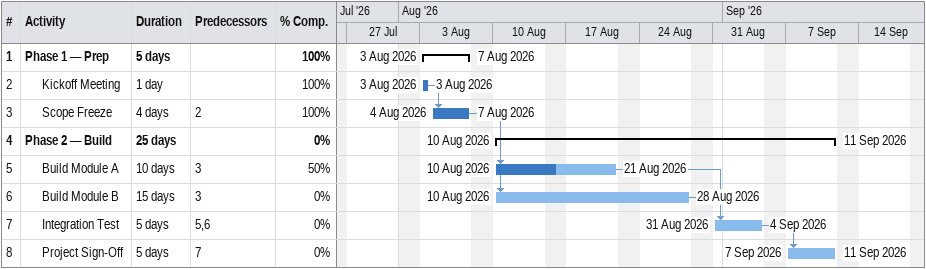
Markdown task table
| ID | Level | Task | Duration | Start | Finish | Predecessors | % complete |
|---|---|---|---|---|---|---|---|
| 1 | 1 | **Phase 1 — Prep** | 5d | 2026-08-03 | 2026-08-07 |  | 100 |
| 2 | 2 | Kickoff Meeting | 1d | 2026-08-03 | 2026-08-03 |  | 100 |
| 3 | 2 | Scope Freeze | 4d | 2026-08-04 | 2026-08-07 | 2 | 100 |
| 4 | 1 | **Phase 2 — Build** | 25d | 2026-08-10 | 2026-09-11 |  | 0 |
| 5 | 2 | Build Module A | 10d | 2026-08-10 | 2026-08-21 | 3 | 50 |
| 6 | 2 | Build Module B | 15d | 2026-08-10 | 2026-08-28 | 3 | 0 |
| 7 | 2 | Integration Test | 5d | 2026-08-31 | 2026-09-04 | 5, 6 | 0 |
| 8 | 2 | Project Sign-Off | 5d | 2026-09-07 | 2026-09-11 | 7 | 0 |
